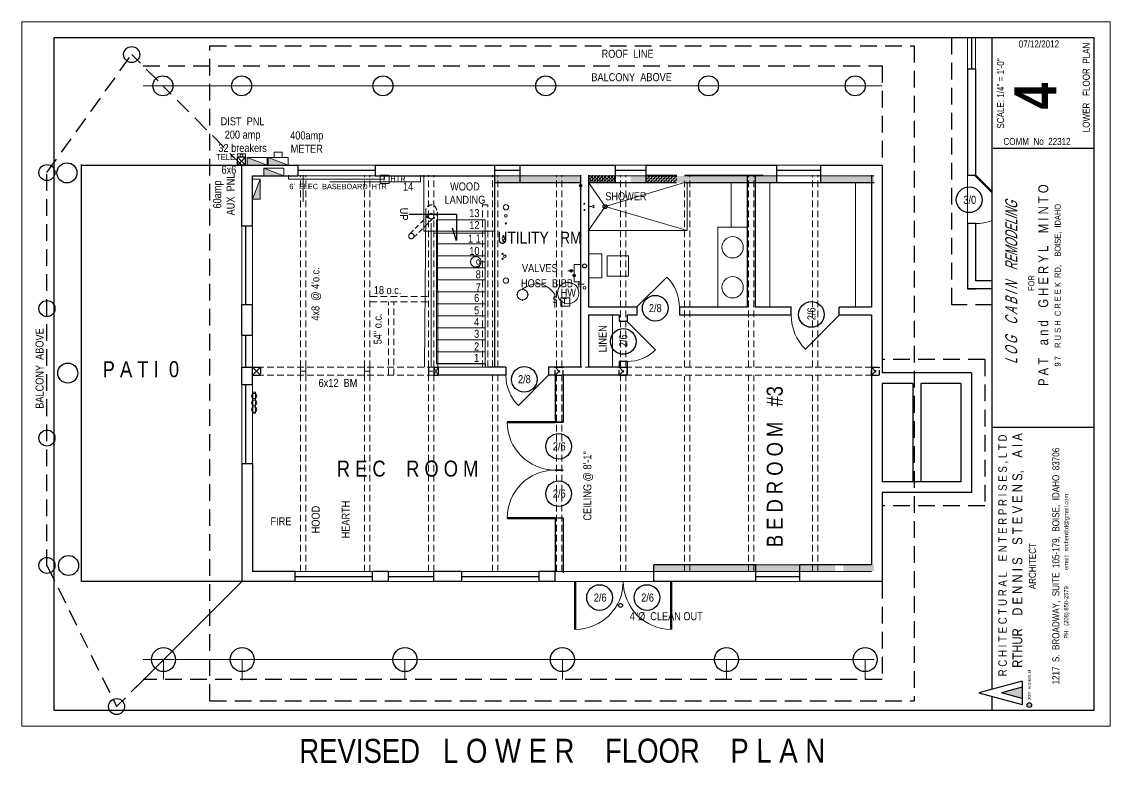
# Model space of a CAD drawing. Header units: inches. Extents: x -243 to 1653, y 329 to 885.
# Drawn here: x -243 to 573, y 329 to 885 of the extents above; entities that cross this region are included whole.
import ezdxf

# ---------------------------------------------------------------- set-up
doc = ezdxf.new("R2010")
doc.units = ezdxf.units.IN
doc.header["$MEASUREMENT"] = 0
for name, pattern in [('DASHDOT2', [0.5, 0.25, -0.125, 0, -0.125]), ('DOT', [0.25, 0, -0.25]), ('HIDDEN', [0.375, 0.25, -0.125])]:
    doc.linetypes.add(name, pattern=pattern)
for name, color, linetype, lineweight in [('CABINETS', 2, 'HIDDEN', 20), ('CONCRETE', 7, 'Continuous', 25), ('DOORS', 7, 'Continuous', 60), ('DRIVEWAY', 7, 'DOT', 30), ('ELEC SYMBOLS', 7, 'Continuous', 20), ('FLOOR BEAMS', 3, 'Continuous', 30), ('FLOOR JOIST', 7, 'Continuous', 20), ('FOUNDATION', 7, 'Continuous', 30), ('HVAC', 1, 'Continuous', 20), ('PLUMBING', 5, 'Continuous', 20), ('ROOF', 7, 'HIDDEN', 30), ('STAIRS', 7, 'Continuous', 20), ('WALL FRAMING', 7, 'Continuous', 30), ('WALLS', 7, 'Continuous', 30), ('WINDOWS', 5, 'Continuous', 30)]:
    doc.layers.add(name, color=color, linetype=linetype, lineweight=lineweight)
for name, color, linetype in [('LLPLUMBING', 102, 'Continuous'), ('TEXT', 7, 'Continuous'), ('TEXT80', 15, 'Continuous'), ('TITLE BLOCK', 7, 'Continuous'), ('TITLE_BLOCK', 250, 'Continuous')]:
    doc.layers.add(name, color=color, linetype=linetype)
doc.styles.add('ARCH ENT', font='technical.ttf', dxfattribs={"height": 2})
doc.styles.add('ARCHENT', font='technical.ttf', dxfattribs={"height": 6})
doc.styles.add('EXIST', font='romans.shx', dxfattribs={"width": 0.75, "oblique": 20, "height": 12})
pattern_1 = [(0, (0, 0), (1.25, 1.25), [1.25, -1.25]), (90, (1.25, 0), (-1.25, 1.25), [1.25, -1.25])]

# ---------------------------------------------------------------- blocks, each defined once
blk = doc.blocks.new('A$C4B672F97')
at = {"layer": 'STAIRS', "color": 7, "linetype": 'HIDDEN', "lineweight": 9, "ltscale": 15}
for p, q in [((-3.14, 2.52), (-17.99, -12.33)), ((-0.31, -0.31), (-15.16, -15.16))]:
    blk.add_line(p, q, dxfattribs=at)
at = {"layer": 'STAIRS', "linetype": 'DASHDOT2', "lineweight": 9, "ltscale": 150}
for centre in [(-1.72, 1.1), (-16.57, -13.75)]:
    blk.add_circle(centre, 2, dxfattribs=at)
at = {"layer": 'STAIRS', "color": 7, "linetype": 'HIDDEN', "lineweight": 9, "ltscale": 15}
for centre, start, end in [((-1.72, 5.62), 0, 180), ((-1.72, 3.1), 180, 0)]:
    blk.add_arc(centre, 4, start, end, dxfattribs=at)

msp = doc.modelspace()

# ---------------------------------------------------------------- hatches: boundary and pattern name
at = {"layer": 'ELEC SYMBOLS', "linetype": 'Continuous', "lineweight": 20, "ltscale": 20}
for points in [[(-74.23, 783.28), (-74.23, 777.4), (-59.23, 777.4)], [(-46.77, 769.4), (-61.77, 775.28), (-61.77, 769.4)], [(-58.4, 783.28), (-58.4, 777.4), (-43.4, 777.4)], [(-70.32, 752.01), (-64.44, 752.01), (-64.44, 767.01)]]:
    msp.add_hatch(color=6, dxfattribs=at).paths.add_polyline_path(points)
at = {"layer": 'TITLE_BLOCK', "linetype": 'Continuous', "ltscale": 0.5}
msp.add_hatch(color=1, dxfattribs=at).paths.add_polyline_path([(506.87, 386.07), (491.29, 381.84), (506.87, 377.61)])
at = {"layer": 'WALLS', "linetype": 'Continuous', "lineweight": 20, "ltscale": 20}
h = msp.add_hatch(dxfattribs=at)
h.set_pattern_fill('ZIGZAG', color=46, scale=10, style=0)
h.set_pattern_definition([(0, (0, -0.5), (1.25, 1.25), [1.25, -1.25]), (90, (1.25, -0.5), (-1.25, 1.25), [1.25, -1.25])])
h.paths.add_polyline_path([(157.68, 769.41), (113.68, 769.42), (113.68, 764.42), (157.68, 764.41)])
h.paths.add_polyline_path([(113.68, 769.42), (111.19, 769.42), (111.19, 764.42), (113.68, 764.42)])
h.paths.add_polyline_path([(161.68, 769.41), (157.68, 769.41), (157.68, 764.41), (161.68, 764.41)])
h.paths.add_polyline_path([(164.19, 769.41), (161.68, 769.41), (161.68, 764.41), (164.19, 764.41)])
h.paths.add_polyline_path([(175.69, 769.4), (164.19, 769.41), (164.19, 764.41), (175.69, 764.4)])
h.paths.add_polyline_path([(257.68, 769.4), (253.69, 769.4), (253.69, 764.4), (257.68, 764.4)])
h.paths.add_polyline_path([(301.68, 769.4), (257.68, 769.4), (257.68, 764.4), (301.68, 764.39)])
h.paths.add_polyline_path([(305.68, 769.4), (301.68, 769.4), (301.68, 764.39), (305.68, 764.39)])
h.paths.add_polyline_path([(322.69, 769.4), (305.68, 769.4), (305.68, 764.39), (322.69, 764.39)])
h = msp.add_hatch(dxfattribs=at)
h.set_pattern_fill('ZIGZAG', color=46, scale=10, style=0)
h.set_pattern_definition([(0, (-42.7396, -0.0141), (1.25, 1.25), [1.25, -1.25]), (90, (-41.4896, -0.0141), (-1.25, 1.25), [1.25, -1.25])])
h.paths.add_polyline_path([(201.94, 764.88), (201.94, 769.89), (181.95, 769.89), (181.95, 764.89)])
h = msp.add_hatch(dxfattribs=at)
h.set_pattern_fill('ZIGZAG', color=46, scale=10, style=0)
h.set_pattern_definition([(0, (-42.7396, -0.5141), (1.25, 1.25), [1.25, -1.25]), (90, (-41.4896, -0.5141), (-1.25, 1.25), [1.25, -1.25])])
h.paths.add_polyline_path([(201.94, 764.38), (201.94, 769.39), (181.95, 769.39), (181.95, 764.39)])
h = msp.add_hatch(dxfattribs=at)
h.set_pattern_fill('ZIGZAG', color=46, scale=10, style=0)
h.set_pattern_definition([(0, (102, -0.5), (1.25, 1.25), [1.25, -1.25]), (90, (103.25, -0.5), (-1.25, 1.25), [1.25, -1.25])])
h.paths.add_polyline_path([(259.68, 769.41), (215.68, 769.42), (215.68, 764.42), (259.68, 764.41)])
h.paths.add_polyline_path([(215.68, 769.42), (213.19, 769.42), (213.19, 764.42), (215.68, 764.42)])
h.paths.add_polyline_path([(263.68, 769.41), (259.68, 769.41), (259.68, 764.41), (263.68, 764.41)])
h.paths.add_polyline_path([(266.19, 769.41), (263.68, 769.41), (263.68, 764.41), (266.19, 764.41)])
h.paths.add_polyline_path([(277.69, 769.4), (266.19, 769.41), (266.19, 764.41), (277.69, 764.4)])
h.paths.add_polyline_path([(359.68, 769.4), (355.69, 769.4), (355.69, 764.4), (359.68, 764.4)])
h.paths.add_polyline_path([(395.69, 764.39), (395.69, 769.4), (359.68, 769.4), (359.68, 764.4)])
h = msp.add_hatch(dxfattribs=at)
h.set_pattern_fill('ZIGZAG', color=46, scale=10, style=0)
h.set_pattern_definition(pattern_1)
h.paths.add_polyline_path([(247.69, 769.9), (224.69, 769.9), (224.69, 764.9), (247.69, 764.9)])
h = msp.add_hatch(dxfattribs=at)
h.set_pattern_fill('ZIGZAG', color=46, scale=10, style=0)
h.set_pattern_definition(pattern_1)
h.paths.add_polyline_path([(253.68, 477.9), (230.68, 477.9), (230.68, 472.9), (253.68, 472.9)])
h.paths.add_polyline_path([(257.68, 477.9), (253.68, 477.9), (253.68, 472.9), (257.68, 472.9)])
h.paths.add_polyline_path([(301.68, 477.9), (257.68, 477.9), (257.68, 472.9), (301.68, 472.9)])
h.paths.add_polyline_path([(305.68, 477.9), (301.68, 477.9), (301.68, 472.9), (305.68, 472.9)])
h.paths.add_polyline_path([(307.18, 477.9), (305.68, 477.9), (305.68, 472.9), (307.18, 472.9)])
h.paths.add_polyline_path([(340.18, 477.9), (307.18, 477.9), (307.18, 472.9), (340.18, 472.9)])
h.paths.add_polyline_path([(349.68, 477.9), (340.18, 477.9), (340.18, 472.9), (349.68, 472.9)])
h.paths.add_polyline_path([(353.68, 477.9), (349.68, 477.9), (349.68, 472.9), (353.68, 472.9)])
h.paths.add_polyline_path([(366.68, 477.9), (353.68, 477.9), (353.68, 472.9), (366.68, 472.9)])
h.paths.add_polyline_path([(395.68, 477.9), (372.68, 477.9), (372.68, 472.9), (395.68, 472.9)])

# ---------------------------------------------------------------- linework, layer by layer
at = {"layer": 'CABINETS', "color": 7, "linetype": 'Continuous', "lineweight": 20, "ltscale": 20}
for p, q in [((288.69, 731.38), (288.7, 764.39)), ((317.68, 670.9), (317.68, 764.39)), ((199.68, 625.94), (199.73, 664.92))]:
    msp.add_line(p, q, dxfattribs=at)
at = {"layer": 'CABINETS', "color": 7, "linetype": 'Continuous', "ltscale": 15}
msp.add_line((381.68, 764.38), (381.68, 670.9), dxfattribs=at)
at = {"layer": 'CONCRETE', "ltscale": 15}
for p, q in [((-198.32, 465.4), (-198.32, 777.9)), ((-198.32, 777.4), (-78.32, 777.4)), ((-78.32, 465.4), (-198.32, 465.4))]:
    msp.add_line(p, q, dxfattribs=at)
at = {"layer": 'DOORS', "ltscale": 15}
msp.add_line((471.68, 769.65), (484.21, 757.13), dxfattribs=at)
at = {"layer": 'DOORS', "linetype": 'Continuous', "ltscale": 15}
for p, q in [((156.68, 584.9), (120.68, 584.9)), ((156.68, 512.9), (120.68, 512.9)), ((171.68, 465.4), (171.68, 429.4)), ((243.68, 465.4), (243.68, 429.4))]:
    msp.add_line(p, q, dxfattribs=at)
at = {"layer": 'DOORS', "lineweight": 9, "ltscale": 15}
msp.add_arc((471.68, 769.65), 35.99, 270, 290.36159, dxfattribs=at)
at = {"layer": 'DOORS', "linetype": 'Continuous', "lineweight": 5, "ltscale": 15}
for centre, radius, start, end in [((217.8, 670.9), 32, 360, 45.0317), ((369.68, 664.9), 36, 180, 225), ((151.66, 619.9), 32, 180, 225.0317)]:
    msp.add_arc(centre, radius, start, end, dxfattribs=at)
at = {"layer": 'DOORS', "color": 7, "linetype": 'Continuous', "lineweight": 5, "ltscale": 15}
for centre, start, end in [((156.68, 584.9), 180, 270), ((156.68, 512.9), 90, 180), ((171.68, 465.4), 270, 0), ((243.68, 465.4), 180, 270)]:
    msp.add_arc(centre, 36, start, end, dxfattribs=at)
at = {"layer": 'DRIVEWAY', "color": 7, "linetype": 'Continuous', "lineweight": 9, "ltscale": 20}
msp.add_arc((210.68, 660.3), 30, 270.00002, 315.00002, dxfattribs=at)
at = {"layer": 'ELEC SYMBOLS', "color": 6, "linetype": 'Continuous', "lineweight": 20, "ltscale": 20}
for p, q in [((-81.36, 783.41), (-81.4, 785.86)), ((-81.4, 785.86), (-75.4, 785.86)), ((-75.42, 783.39), (-75.4, 785.86)), ((-53.9, 783.28), (-53.9, 787.16)), ((-53.9, 787.16), (-47.9, 787.16)), ((-47.9, 783.28), (-47.9, 787.16)), ((-74.23, 777.4), (-74.23, 783.28)), ((-74.23, 783.28), (-59.23, 783.28)), ((-74.23, 783.28), (-59.23, 777.4)), ((-61.77, 769.4), (-61.77, 775.28)), ((-61.77, 775.28), (-46.77, 775.28)), ((-61.77, 775.28), (-46.77, 769.4)), ((-59.23, 777.4), (-59.23, 783.28)), ((-58.4, 777.4), (-58.4, 783.28)), ((-58.4, 783.28), (-43.4, 783.28)), ((-58.4, 783.28), (-43.4, 777.4)), ((-46.77, 769.4), (-46.77, 775.28)), ((-43.4, 777.4), (-43.4, 783.28)), ((-61.77, 769.4), (-46.77, 769.4)), ((-70.32, 767.01), (-64.44, 767.01)), ((-64.44, 767.01), (-70.32, 752.01)), ((-64.44, 767.01), (-64.44, 752.01)), ((-70.32, 752.01), (-64.44, 752.01))]:
    msp.add_line(p, q, dxfattribs=at)
at = {"layer": 'ELEC SYMBOLS', "color": 6, "linetype": 'Continuous', "lineweight": 9, "ltscale": 150}
for p, q in [((93.77, 704.99), (92.58, 704.99)), ((97.18, 708.4), (97.18, 709.59)), ((103.66, 704.99), (100.58, 704.99)), ((97.18, 700.4), (97.18, 701.59))]:
    msp.add_line(p, q, dxfattribs=at)
at = {"layer": 'ELEC SYMBOLS', "color": 6, "linetype": 'Continuous', "lineweight": 20, "ltscale": 150}
for p, q in [((127.59, 680.35), (128.79, 680.35)), ((132.19, 683.75), (132.19, 684.95)), ((135.59, 680.35), (136.79, 680.35)), ((156.44, 680.94), (156.44, 670.73)), ((132.19, 675.75), (132.19, 676.95)), ((-69.98, 591.58), (-69.98, 607.19)), ((-67.98, 607.19), (-69.98, 607.19)), ((-67.98, 591.58), (-67.98, 607.19)), ((-67.98, 591.58), (-69.98, 591.58))]:
    msp.add_line(p, q, dxfattribs=at)
at = {"layer": 'ELEC SYMBOLS', "color": 6, "lineweight": 20, "ltscale": 15}
for centre, radius in [((-78.51, 784.74), 1), ((97.18, 704.99), 4), ((132.19, 680.35), 4)]:
    msp.add_circle(centre, radius, dxfattribs=at)
at = {"layer": 'ELEC SYMBOLS', "color": 6, "linetype": 'Continuous', "lineweight": 20, "ltscale": 150}
for centre in [(-68.98, 604.34), (-68.98, 599.36), (-68.98, 594.29)]:
    msp.add_circle(centre, 2, dxfattribs=at)
at = {"layer": 'ELEC SYMBOLS', "color": 6, "linetype": 'Continuous', "lineweight": 9, "ltscale": 20}
msp.add_spline([(132.29, 684.8), (143.01, 688.59), (151.25, 685.98), (156.43, 680.84)], degree=3, dxfattribs=at)
at = {"layer": 'FLOOR BEAMS', "color": 7, "linetype": 'HIDDEN', "lineweight": 20, "ltscale": 20}
for p, q in [((-34.32, 625.9), (-34.31, 769.9)), ((-30.32, 625.9), (-30.32, 769.9)), ((13.68, 625.9), (13.68, 769.93)), ((17.68, 625.9), (17.69, 769.93)), ((109.68, 625.9), (109.68, 769.93)), ((113.68, 625.9), (113.68, 769.86)), ((157.68, 625.9), (157.68, 769.91)), ((161.68, 625.9), (161.68, 769.91)), ((205.68, 625.9), (205.68, 769.9)), ((209.68, 625.9), (209.68, 769.9)), ((257.68, 625.9), (257.68, 769.9)), ((301.68, 625.9), (301.68, 769.9)), ((305.68, 625.9), (305.68, 769.9)), ((306.68, 670.9), (306.68, 769.9)), ((349.68, 625.9), (349.68, 769.9)), ((353.68, 625.9), (353.68, 769.9)), ((253.68, 625.9), (253.68, 765.75)), ((60.83, 678.9), (17.68, 678.9)), ((60.83, 674.9), (17.68, 674.9)), ((31.68, 619.9), (31.68, 674.9)), ((35.68, 619.9), (35.68, 674.9)), ((65.68, 625.9), (-70.32, 625.9)), ((65.68, 472.9), (65.68, 625.9)), ((156.67, 625.9), (393.68, 625.9)), ((65.68, 619.9), (-70.32, 619.9)), ((-34.32, 472.9), (-34.32, 619.9)), ((-30.32, 472.9), (-30.32, 619.9)), ((13.68, 472.9), (13.68, 619.9)), ((17.68, 472.9), (17.68, 619.9)), ((61.68, 472.9), (61.68, 619.9)), ((109.68, 472.9), (109.68, 619.9)), ((113.68, 472.9), (113.68, 619.9)), ((156.68, 619.9), (399.68, 619.9)), ((157.68, 472.9), (157.68, 619.9)), ((161.68, 472.9), (161.68, 619.9)), ((205.68, 472.9), (205.68, 619.9)), ((209.68, 472.9), (209.68, 619.9)), ((253.68, 472.9), (253.68, 619.32)), ((257.68, 472.9), (257.68, 619.9)), ((301.68, 472.9), (301.68, 619.9)), ((305.68, 472.9), (305.68, 619.9)), ((349.68, 472.9), (349.68, 619.9)), ((353.68, 472.9), (353.68, 619.9)), ((-70.32, 472.9), (-67.78, 472.9))]:
    msp.add_line(p, q, dxfattribs=at)
at = {"layer": 'FLOOR BEAMS', "color": 7, "linetype": 'Continuous', "lineweight": 5, "ltscale": 20}
for p, q in [((-70.32, 619.9), (-64.32, 625.9)), ((-70.32, 625.9), (-64.32, 619.9))]:
    msp.add_line(p, q, dxfattribs=at)
at = {"layer": 'FLOOR BEAMS', "color": 7, "linetype": 'HIDDEN', "lineweight": 30, "ltscale": 20}
msp.add_line((-64.32, 625.9), (-64.32, 619.9), dxfattribs=at)
at = {"layer": 'FLOOR JOIST', "color": 7, "linetype": 'Continuous', "lineweight": 9, "ltscale": 20}
for p, q in [((-34.32, 619.9), (-34.32, 625.9)), ((-34.32, 622.9), (-30.32, 622.9)), ((-30.32, 619.9), (-30.32, 625.9)), ((13.68, 619.9), (13.68, 625.9)), ((13.68, 622.9), (17.68, 622.9)), ((17.68, 619.9), (17.68, 625.9)), ((61.68, 622.9), (65.68, 622.9))]:
    msp.add_line(p, q, dxfattribs=at)
at = {"layer": 'FLOOR JOIST', "ltscale": 15}
msp.add_line((106.05, 625.9), (68.83, 625.9), dxfattribs=at)
at = {"layer": 'FOUNDATION', "color": 7, "linetype": 'Continuous', "lineweight": 9, "ltscale": 20}
for p, q in [((-32.31, 749.89), (-32.33, 769.9)), ((55.68, 764.91), (55.68, 769.92)), ((-12.32, 764.91), (55.68, 764.91))]:
    msp.add_line(p, q, dxfattribs=at)
at = {"layer": 'FOUNDATION', "color": 8, "ltscale": 15}
for p, q in [((468.68, 621.65), (401.68, 621.65)), ((468.68, 621.65), (468.68, 532.15)), ((460.68, 613.65), (430.68, 613.65)), ((460.68, 613.65), (460.68, 540.15)), ((460.68, 540.15), (401.68, 540.15)), ((468.68, 532.15), (401.68, 532.15))]:
    msp.add_line(p, q, dxfattribs=at)
at = {"layer": 'HVAC', "lineweight": 20, "ltscale": 15}
for p, q in [((-43.31, 769.92), (-43.31, 766.92)), ((25.39, 770.02), (25.39, 763.77)), ((32.13, 770.02), (25.39, 770.02)), ((28.69, 769.92), (28.69, 766.92)), ((32.13, 763.77), (32.13, 770.02)), ((-43.3, 766.93), (28.69, 766.92)), ((25.39, 763.77), (32.13, 763.77)), ((160.81, 678.06), (160.81, 671.81)), ((167.55, 678.06), (160.81, 678.06)), ((167.55, 671.81), (167.55, 678.06)), ((160.81, 671.81), (167.55, 671.81))]:
    msp.add_line(p, q, dxfattribs=at)
at = {"layer": 'LLPLUMBING', "color": 3, "linetype": 'Continuous', "lineweight": 9, "ltscale": 20}
for p, q in [((194.07, 746.4), (181.69, 764.4)), ((194.07, 746.4), (253.69, 764.4)), ((181.68, 728.4), (194.07, 746.4)), ((194.07, 746.4), (255.68, 728.4))]:
    msp.add_line(p, q, dxfattribs=at)
at = {"layer": 'LLPLUMBING', "color": 3, "linetype": 'Continuous', "lineweight": 20, "ltscale": 20}
for p, q in [((255.68, 728.4), (255.69, 764.4)), ((278.68, 730.9), (300.68, 730.9)), ((278.68, 670.9), (278.68, 730.9))]:
    msp.add_line(p, q, dxfattribs=at)
at = {"layer": 'LLPLUMBING', "lineweight": 20, "ltscale": 15}
msp.add_line((181.68, 728.4), (255.68, 728.4), dxfattribs=at)
at = {"layer": 'PLUMBING', "color": 3, "linetype": 'Continuous', "lineweight": 20, "ltscale": 20}
for p, q in [((183.74, 746.4), (181.69, 746.4)), ((185.52, 747.43), (183.74, 746.4)), ((185.52, 745.38), (183.74, 746.4)), ((185.52, 747.43), (185.52, 745.38)), ((170.9, 702.93), (170.9, 698.15)), ((170.9, 702.87), (175.68, 702.87)), ((166.1, 698.19), (167.54, 698.19)), ((169.22, 697.58), (167.83, 698.96)), ((169.23, 698.95), (167.84, 697.56)), ((169.53, 698.19), (170.88, 698.19)), ((171.58, 693.97), (170.19, 695.36)), ((171.58, 695.34), (170.2, 693.96)), ((170.9, 698.17), (170.9, 695.63)), ((170.9, 693.66), (170.9, 689.88)), ((170.9, 693.66), (170.9, 693.39)), ((170.9, 689.88), (175.68, 689.88)), ((178.32, 688.2), (173.54, 688.2)), ((174.33, 685.81), (174.33, 690.59))]:
    msp.add_line(p, q, dxfattribs=at)
at = {"layer": 'PLUMBING', "color": 3, "linetype": 'Continuous', "lineweight": 20, "ltscale": 15}
for p, q in [((191.68, 710.9), (181.68, 710.9)), ((191.68, 710.9), (191.68, 692.9)), ((195.68, 694.2), (195.68, 709.6)), ((195.68, 709.6), (211.68, 709.6)), ((211.68, 694.2), (211.68, 709.6)), ((195.68, 694.2), (211.68, 694.2)), ((191.68, 692.9), (181.68, 692.9))]:
    msp.add_line(p, q, dxfattribs=at)
at = {"layer": 'PLUMBING', "color": 128, "linetype": 'HIDDEN', "lineweight": 20, "ltscale": 25}
for centre, radius in [((175.76, 762.09), 1), ((175.76, 759.4), 0.375), ((175.76, 724.93), 0.375)]:
    msp.add_circle(centre, radius, dxfattribs=at)
at = {"layer": 'PLUMBING', "color": 3, "lineweight": 20, "ltscale": 15}
for centre, radius in [((119.73, 745.9), 2), ((119.73, 739.41), 1), ((119.73, 733.75), 0.5), ((117.81, 722.4), 1), ((117.81, 724.24), 0.5), ((117.81, 720.51), 0.5), ((117.24, 710.95), 0.5), ((118.81, 709.12), 1), ((117.24, 707.22), 0.5), ((168.53, 698.26), 1), ((170.9, 694.66), 1), ((119.71, 690.9), 2), ((178.61, 685.5), 1)]:
    msp.add_circle(centre, radius, dxfattribs=at)
at = {"layer": 'PLUMBING', "color": 3, "linetype": 'HIDDEN', "lineweight": 20, "ltscale": 25}
for centre in [(178.6, 748.48), (178.6, 743.81)]:
    msp.add_circle(centre, 0.375, dxfattribs=at)
at = {"layer": 'PLUMBING', "color": 3, "linetype": 'Continuous', "lineweight": 30, "ltscale": 15}
for centre in [(194.07, 746.4), (178.69, 701.9), (205.68, 447.4)]:
    msp.add_circle(centre, 1.5, dxfattribs=at)
at = {"layer": 'PLUMBING', "color": 3, "linetype": 'Continuous', "lineweight": 20, "ltscale": 15}
for centre in [(289.68, 715.9), (289.68, 685.9), (166.4, 681.57)]:
    msp.add_circle(centre, 8, dxfattribs=at)
at = {"layer": 'ROOF', "linetype": 'HIDDEN', "ltscale": 50}
for p, q in [((-102.32, 375.9), (-102.32, 866.9)), ((-102.32, 866.9), (425.68, 866.9)), ((425.68, 866.9), (425.68, 375.9)), ((-102.32, 375.9), (425.68, 375.9))]:
    msp.add_line(p, q, dxfattribs=at)
at = {"layer": 'ROOF', "ltscale": 50}
for p in [(453.68, 872.95), (484.21, 672.65)]:
    msp.add_line(p, (453.68, 672.65), dxfattribs=at)
at = {"layer": 'ROOF', "color": 8, "ltscale": 50}
for p, q in [((478.68, 631.65), (401.68, 631.65)), ((478.68, 522.15), (401.68, 522.15))]:
    msp.add_line(p, q, dxfattribs=at)
at = {"layer": 'ROOF', "color": 8, "linetype": 'HIDDEN', "ltscale": 50}
msp.add_line((478.68, 631.65), (478.68, 522.15), dxfattribs=at)
at = {"layer": 'STAIRS', "linetype": 'Continuous', "lineweight": 20, "ltscale": 15}
for p, q in [((58.26, 769.92), (58.24, 727.92)), ((58.68, 625.9), (59.68, 743.63)), ((67.61, 628.4), (67.61, 736.4)), ((68.68, 625.9), (68.55, 742.31)), ((104.11, 628.4), (104.11, 736.4)), ((111.17, 727.92), (58.24, 727.92)), ((63.68, 625.9), (63.68, 733.9)), ((104.11, 726.4), (65.43, 726.4))]:
    msp.add_line(p, q, dxfattribs=at)
at = {"layer": 'STAIRS', "color": 7, "linetype": 'Continuous', "lineweight": 9, "ltscale": 20}
msp.add_line((102.26, 747.63), (106.26, 747.63), dxfattribs=at)
at = {"layer": 'STAIRS', "lineweight": 20, "ltscale": 15}
for p, q in [((104.11, 736.4), (67.61, 736.4)), ((104.11, 718.4), (67.61, 718.4)), ((104.11, 709.4), (67.61, 709.4)), ((104.11, 700.4), (67.61, 700.4)), ((104.11, 691.4), (67.61, 691.4)), ((104.11, 682.4), (67.61, 682.4)), ((104.11, 673.4), (67.61, 673.4)), ((104.11, 664.4), (67.61, 664.4)), ((104.11, 655.4), (67.61, 655.4)), ((104.11, 646.4), (67.61, 646.4)), ((104.11, 637.4), (67.61, 637.4))]:
    msp.add_line(p, q, dxfattribs=at)
at = {"layer": 'STAIRS', "linetype": 'Continuous', "lineweight": 30, "ltscale": 15}
msp.add_line((104.11, 628.4), (104.11, 625.9), dxfattribs=at)
at = {"layer": 'TEXT', "linetype": 'Continuous', "ltscale": 15}
for p, q in [((46.99, 740.82), (82.57, 740.82)), ((82.57, 740.71), (82.57, 720.96)), ((82.57, 720.74), (79.71, 730.21))]:
    msp.add_line(p, q, dxfattribs=at)
for centre in [(467.02, 751.52), (231.68, 670.19), (348.74, 665.54), (207.7, 645.3), (133.55, 616.89), (159.22, 566.66), (159.22, 531.14), (189.92, 453.29), (225.44, 453.29)]:
    msp.add_circle(centre, 9.63, dxfattribs=at)
at = {"layer": 'TITLE BLOCK', "color": 7, "linetype": 'Continuous', "lineweight": 0, "ltscale": 0.5}
for p, q in [((572.77, 884.95), (-243.22, 884.95)), ((-243.22, 884.95), (-243.22, 356.95)), ((572.77, 884.95), (572.77, 356.95)), ((-243.22, 356.95), (572.77, 356.95))]:
    msp.add_line(p, q, dxfattribs=at)
at = {"layer": 'TITLE BLOCK', "color": 7, "linetype": 'Continuous', "lineweight": 30, "ltscale": 0.5}
for p, q in [((-219.22, 872.95), (-219.22, 368.95)), ((560.77, 872.95), (-219.22, 872.95)), ((484.21, 384.51), (484.21, 872.95)), ((560.77, 368.95), (560.77, 872.95)), ((484.8, 581.02), (560.77, 581.02)), ((506.87, 390.66), (474.38, 381.84)), ((506.87, 386.04), (491.29, 381.81)), ((506.87, 386.04), (491.29, 381.81)), ((506.87, 390.66), (506.87, 373.02)), ((506.87, 390.63), (506.87, 372.99)), ((484.21, 368.95), (484.21, 379.18)), ((506.87, 377.58), (491.29, 381.81)), ((506.87, 377.58), (491.29, 381.81)), ((-219.22, 368.95), (560.77, 368.95))]:
    msp.add_line(p, q, dxfattribs=at)
at = {"layer": 'TITLE BLOCK', "color": 7, "linetype": 'Continuous', "lineweight": 30, "ltscale": 0.0625}
msp.add_line((474.38, 381.84), (506.87, 373.02), dxfattribs=at)
at = {"layer": 'TITLE BLOCK', "color": 7, "linetype": 'Continuous', "lineweight": 30, "ltscale": 0.5, "const_width": 0.791}
msp.add_lwpolyline([(484.8, 790.05), (560.77, 790.05)], dxfattribs=at)
at = {"layer": 'TITLE BLOCK', "color": 7, "linetype": 'Continuous'}
msp.add_circle((512.08, 372.71), 1.75, dxfattribs=at)
at = {"layer": 'WALL FRAMING', "lineweight": 9, "ltscale": 15}
for p, q in [((465.68, 872.95), (465.68, 849.65)), ((471.68, 872.95), (471.68, 849.65)), ((-36.32, 777.4), (21.68, 777.4)), ((201.68, 777.4), (224.68, 777.4)), ((322.68, 777.4), (355.68, 777.4)), ((-36.31, 769.4), (21.69, 769.43)), ((201.69, 769.4), (224.69, 769.4)), ((322.69, 769.4), (355.69, 769.4)), ((465.68, 769.65), (465.68, 733.65)), ((340.18, 477.9), (307.18, 477.9)), ((19.68, 472.9), (-38.32, 472.9)), ((19.68, 465.4), (-38.32, 465.4)), ((65.68, 472.9), (31.68, 472.9)), ((65.68, 465.4), (31.68, 465.4)), ((144.68, 472.9), (86.68, 472.9)), ((144.68, 465.4), (86.68, 465.4)), ((230.68, 472.9), (156.68, 472.9)), ((230.68, 465.4), (156.68, 465.4)), ((307.18, 472.9), (230.68, 472.9)), ((340.18, 472.9), (307.18, 472.9)), ((340.18, 465.4), (307.18, 465.4)), ((393.68, 472.9), (340.18, 472.9))]:
    msp.add_line(p, q, dxfattribs=at)
at = {"layer": 'WALL FRAMING', "linetype": 'HIDDEN', "ltscale": 50}
for p, q in [((-224.37, 771.91), (-160.83, 860.35)), ((-141.03, 840.55), (-160.83, 860.35)), ((-152.32, 851.9), (401.68, 851.9)), ((401.68, 851.9), (401.68, 777.4)), ((-224.32, 476.9), (-224.37, 771.91)), ((-224.32, 477.4), (-172.12, 371.6)), ((401.68, 465.02), (401.68, 391.4)), ((401.68, 391.77), (-152.32, 391.77)), ((-152.32, 391.4), (-172.12, 371.6))]:
    msp.add_line(p, q, dxfattribs=at)
at = {"layer": 'WALL FRAMING', "ltscale": 15}
for p, q in [((465.68, 849.65), (465.68, 769.65)), ((465.73, 849.65), (471.73, 849.66)), ((471.68, 849.66), (471.68, 769.66)), ((-81.45, 777.4), (-81.45, 783.4)), ((-75.45, 783.4), (-81.45, 783.4)), ((-81.45, 777.4), (-81.45, 783.4)), ((-75.45, 777.4), (-75.45, 783.4)), ((-75.45, 777.4), (-81.45, 777.4)), ((-78.32, 731.9), (-78.32, 777.4)), ((-78.32, 777.4), (-36.32, 777.4)), ((-36.32, 777.4), (-36.31, 769.9)), ((21.68, 777.43), (21.69, 769.93)), ((21.68, 777.43), (201.68, 777.4)), ((111.18, 777.49), (111.19, 769.99)), ((130.18, 777.5), (130.19, 765)), ((201.68, 777.4), (201.68, 764.9)), ((224.68, 777.4), (224.69, 764.9)), ((224.68, 777.4), (322.68, 777.4)), ((322.68, 777.4), (322.69, 764.89)), ((355.68, 777.4), (355.69, 764.88)), ((355.68, 777.4), (401.68, 777.4)), ((401.68, 777.4), (401.68, 621.65)), ((-70.32, 769.4), (-36.31, 769.4)), ((-70.32, 731.9), (-70.32, 769.4)), ((21.69, 769.43), (111.19, 769.4)), ((111.19, 769.92), (111.19, 731.42)), ((175.68, 769.9), (175.69, 625.9)), ((181.68, 769.9), (181.68, 670.9)), ((224.69, 769.9), (247.69, 769.9)), ((253.69, 769.9), (312.69, 769.9)), ((300.69, 769.9), (300.68, 670.9)), ((306.68, 769.9), (306.68, 670.9)), ((393.68, 769.9), (393.68, 670.9)), ((471.64, 769.66), (465.64, 769.65)), ((111.19, 764.42), (175.69, 764.4)), ((181.69, 764.4), (247.69, 764.4)), ((253.69, 764.4), (395.69, 764.38)), ((-78.32, 731.9), (-70.32, 731.9)), ((111.19, 731.42), (111.18, 625.9)), ((471.68, 733.66), (465.68, 733.65)), ((465.68, 733.65), (465.68, 684.65)), ((471.68, 733.66), (471.68, 690.65)), ((217.75, 670.88), (240.38, 693.51)), ((484.21, 690.65), (471.68, 690.65)), ((484.21, 684.65), (465.68, 684.65)), ((465.68, 684.65), (471.68, 684.65)), ((-78.32, 649.9), (-78.32, 672.9)), ((-78.32, 672.9), (-70.32, 672.9)), ((-70.32, 649.9), (-70.32, 672.9)), ((217.8, 670.9), (181.68, 670.9)), ((217.8, 670.9), (217.8, 664.9)), ((249.8, 670.9), (249.8, 664.9)), ((300.68, 670.9), (249.8, 670.9)), ((333.68, 670.9), (306.68, 670.9)), ((333.68, 664.9), (333.68, 670.9)), ((369.68, 664.9), (369.68, 670.9)), ((393.68, 670.89), (369.68, 670.89)), ((181.73, 664.92), (181.73, 625.9)), ((204.68, 664.92), (181.73, 664.92)), ((204.68, 664.92), (204.68, 660.3)), ((210.68, 664.92), (210.68, 660.3)), ((217.84, 664.92), (210.68, 664.92)), ((333.68, 664.9), (249.8, 664.9)), ((344.23, 639.44), (369.68, 664.9)), ((393.68, 664.89), (369.68, 664.89)), ((393.68, 664.9), (393.68, 477.9)), ((210.68, 660.3), (204.68, 660.3)), ((231.9, 639.08), (210.68, 660.3)), ((-78.32, 649.9), (-70.32, 649.9)), ((104.11, 628.4), (67.61, 628.4)), ((210.67, 630.3), (204.67, 630.3)), ((204.68, 630.3), (204.68, 625.9)), ((210.68, 630.3), (210.68, 620)), ((-78.32, 612.9), (-78.32, 625.9)), ((-78.32, 625.9), (-70.32, 625.9)), ((-70.32, 612.9), (-70.32, 625.9)), ((61.68, 625.9), (61.68, 619.9)), ((65.68, 625.9), (65.68, 619.9)), ((68.83, 625.9), (68.83, 619.9)), ((111.18, 625.9), (106.05, 625.9)), ((119.68, 625.9), (111.18, 625.9)), ((119.68, 625.9), (119.68, 619.9)), ((175.69, 625.92), (151.68, 625.9)), ((151.68, 625.9), (151.68, 619.9)), ((204.68, 625.95), (181.73, 625.93)), ((-78.32, 612.9), (-70.32, 612.9)), ((119.66, 619.9), (68.83, 619.9)), ((151.7, 619.92), (129.07, 597.29)), ((156.68, 619.9), (151.7, 619.9)), ((210.68, 619.9), (162.68, 619.9)), ((401.68, 613.65), (401.68, 540.15)), ((424.68, 613.65), (401.68, 613.65)), ((424.68, 613.65), (424.68, 540.15)), ((430.68, 613.65), (430.68, 540.15)), ((-78.32, 553.9), (-70.32, 553.9)), ((-70.32, 553.9), (-70.32, 472.9)), ((401.68, 532.15), (401.68, 465.4)), ((307.18, 477.9), (230.68, 477.9)), ((230.68, 465.4), (230.68, 477.9)), ((307.18, 465.4), (307.18, 477.9)), ((340.18, 465.4), (340.18, 477.9)), ((393.68, 477.9), (340.18, 477.9)), ((-38.32, 465.4), (-78.17, 465.4)), ((-38.32, 472.9), (-70.32, 472.9)), ((-38.32, 465.4), (-38.32, 472.9)), ((19.68, 465.4), (19.68, 472.9)), ((31.68, 472.9), (19.68, 472.9)), ((31.68, 465.4), (19.68, 465.4)), ((31.68, 465.4), (31.68, 472.9)), ((65.68, 465.4), (65.68, 472.9)), ((86.68, 472.9), (65.68, 472.9)), ((86.68, 465.4), (65.68, 465.4)), ((86.68, 465.4), (86.68, 472.9)), ((156.68, 472.9), (144.68, 472.9)), ((144.68, 465.4), (144.68, 472.9)), ((156.68, 465.4), (144.68, 465.4)), ((156.68, 465.4), (156.68, 472.9)), ((307.18, 465.4), (230.68, 465.4)), ((401.68, 465.4), (340.18, 465.4))]:
    msp.add_line(p, q, dxfattribs=at)
at = {"layer": 'WALL FRAMING', "color": 1, "linetype": 'Continuous', "lineweight": 9, "ltscale": 15}
for p, q in [((401.68, 836.9), (-152.32, 836.9)), ((395.68, 406.77), (-152.32, 406.77))]:
    msp.add_line(p, q, dxfattribs=at)
at = {"layer": 'WALL FRAMING', "linetype": 'HIDDEN', "lineweight": 9, "ltscale": 50}
msp.add_line((-78.32, 777.4), (-137.42, 836.9), dxfattribs=at)
at = {"layer": 'WALL FRAMING', "lineweight": 20, "ltscale": 15}
for p, q in [((111.19, 769.42), (175.69, 769.4)), ((181.69, 769.4), (201.69, 769.4)), ((224.69, 769.4), (247.69, 769.4)), ((253.69, 769.4), (322.69, 769.4)), ((355.69, 769.4), (395.69, 769.4))]:
    msp.add_line(p, q, dxfattribs=at)
at = {"layer": 'WALL FRAMING', "color": 1, "linetype": 'HIDDEN', "lineweight": 30, "ltscale": 15}
for p, q in [((156.67, 619.9), (156.67, 625.9)), ((162.67, 619.9), (162.67, 625.9)), ((204.67, 619.9), (204.67, 625.9)), ((210.67, 619.9), (210.67, 625.9)), ((393.68, 619.9), (393.68, 625.9)), ((399.68, 619.9), (399.68, 625.9))]:
    msp.add_line(p, q, dxfattribs=at)
at = {"layer": 'WALL FRAMING', "color": 1, "linetype": 'HIDDEN', "lineweight": 9, "ltscale": 20}
for p, q in [((156.67, 625.9), (162.67, 619.9)), ((156.67, 619.9), (162.67, 625.9)), ((204.67, 625.9), (210.67, 619.9)), ((204.67, 619.9), (210.67, 625.9)), ((393.68, 625.9), (399.68, 619.9)), ((393.68, 619.9), (399.68, 625.9))]:
    msp.add_line(p, q, dxfattribs=at)
at = {"layer": 'WALL FRAMING', "color": 1, "linetype": 'HIDDEN', "lineweight": 30, "ltscale": 20}
for p, q in [((156.67, 625.9), (162.67, 625.9)), ((204.67, 625.9), (210.67, 625.9)), ((393.68, 625.9), (399.68, 625.9)), ((156.67, 619.9), (162.67, 619.9)), ((204.67, 619.9), (210.67, 619.9)), ((393.68, 619.9), (399.68, 619.9))]:
    msp.add_line(p, q, dxfattribs=at)
at = {"layer": 'WALL FRAMING', "linetype": 'Continuous', "ltscale": 15}
msp.add_line((-78.32, 553.9), (-78.17, 465.4), dxfattribs=at)
at = {"layer": 'WALL FRAMING', "color": 1, "linetype": 'Continuous', "lineweight": 9, "ltscale": 50}
msp.add_line((-78.32, 465.4), (-158.32, 385.4), dxfattribs=at)
at = {"layer": 'WALL FRAMING', "color": 1, "lineweight": 9, "ltscale": 15}
for p, q in [((-136.94, 406.77), (-136.94, 391.77)), ((-77.94, 406.77), (-77.94, 391.4)), ((44.06, 406.77), (44.06, 391.77)), ((162.06, 406.77), (162.06, 391.77)), ((285.06, 406.77), (285.06, 391.77)), ((389.06, 406.77), (389.06, 391.77))]:
    msp.add_line(p, q, dxfattribs=at)
at = {"layer": 'WALL FRAMING', "ltscale": 15}
for centre, radius in [((-160.83, 860.35), 6), ((-137.42, 836.9), 7.5), ((-78.42, 836.9), 7.5), ((27.58, 836.9), 7.5), ((149.58, 836.9), 7.5), ((271.58, 836.9), 7.5), ((381.58, 836.9), 7.5), ((-224.37, 771.91), 6), ((-209.35, 771.67), 7.5), ((-224.32, 669.9), 6), ((-208.73, 621.6), 7.5), ((-224.32, 572.9), 6), ((-224.32, 477.4), 6), ((-208.15, 477.32), 7.5), ((-136.94, 406.77), 9), ((-77.94, 406.77), 9), ((44.06, 406.77), 9), ((162.06, 406.77), 9), ((285.06, 406.77), 9), ((389.06, 406.77), 9), ((-172.12, 371.6), 6)]:
    msp.add_circle(centre, radius, dxfattribs=at)
at = {"layer": 'WALLS', "linetype": 'Continuous', "lineweight": 9, "ltscale": 15}
for p, q in [((-81.45, 783.4), (-75.45, 777.4)), ((-81.45, 777.4), (-75.45, 783.4)), ((111.19, 769.9), (111.19, 769.9)), ((-78.32, 649.9), (-78.32, 625.9)), ((-70.32, 649.9), (-70.32, 625.9))]:
    msp.add_line(p, q, dxfattribs=at)
at = {"layer": 'WALLS', "linetype": 'HIDDEN', "lineweight": 9, "ltscale": 20}
for p, q in [((61.68, 625.9), (61.68, 769.93)), ((65.68, 625.9), (65.68, 769.93)), ((102.25, 625.9), (102.26, 747.63)), ((106.25, 625.9), (106.26, 747.63))]:
    msp.add_line(p, q, dxfattribs=at)
at = {"layer": 'WALLS', "color": 7, "linetype": 'Continuous', "ltscale": 15}
msp.add_line((111.19, 734.91), (111.19, 734.91), dxfattribs=at)
at = {"layer": 'WALLS', "lineweight": 9, "ltscale": 15}
for p, q in [((-78.32, 731.9), (-78.32, 672.9)), ((-70.32, 731.9), (-70.32, 672.9)), ((65.68, 625.9), (68.83, 619.9)), ((68.83, 625.9), (65.68, 619.9)), ((-78.32, 612.9), (-78.32, 553.9)), ((-70.32, 612.9), (-70.32, 553.9))]:
    msp.add_line(p, q, dxfattribs=at)
at = {"layer": 'WALLS', "ltscale": 15}
for p, q in [((-70.32, 625.9), (-64.32, 625.9)), ((65.68, 625.9), (68.83, 625.9)), ((-70.32, 619.9), (-64.32, 619.9)), ((65.68, 619.9), (68.83, 619.9))]:
    msp.add_line(p, q, dxfattribs=at)
at = {"layer": 'WALLS', "linetype": 'Continuous', "ltscale": 15}
for p, q in [((156.68, 619.9), (156.68, 584.9)), ((162.68, 619.9), (162.68, 584.9)), ((156.68, 584.9), (162.68, 584.9)), ((162.68, 584.9), (156.68, 584.9)), ((156.68, 548.9), (162.68, 548.9)), ((162.68, 548.9), (156.68, 548.9)), ((156.68, 512.9), (156.68, 472.9)), ((162.68, 512.9), (156.68, 512.9)), ((162.68, 512.9), (162.68, 471.9))]:
    msp.add_line(p, q, dxfattribs=at)
at = {"layer": 'WINDOWS', "ltscale": 15}
for p, q in [((468.71, 872.95), (468.73, 849.65)), ((-36.31, 773.65), (21.69, 773.65)), ((111.33, 773.7), (130.19, 773.75)), ((201.68, 773.65), (224.68, 773.65)), ((322.68, 773.65), (355.68, 773.65)), ((-75.32, 672.9), (-75.32, 731.9)), ((-75.32, 625.9), (-75.32, 649.9)), ((-75.32, 553.9), (-75.32, 612.9)), ((-38.32, 469.15), (19.68, 469.15)), ((31.68, 469.15), (65.68, 469.15)), ((86.68, 469.15), (144.68, 469.15)), ((307.18, 469.15), (340.18, 469.15))]:
    msp.add_line(p, q, dxfattribs=at)

# ---------------------------------------------------------------- block references
at = {"layer": 'PLUMBING', "color": 7, "linetype": 'Continuous', "lineweight": 20, "ltscale": 20}
msp.add_blockref('A$C4B672F97', (65.41, 738.01), dxfattribs=at)

# ---------------------------------------------------------------- texts
at = {"layer": 'TEXT80', "attachment_point": 5, "style": 'ARCHENT'}
for s, insert, char_height, width, rotation in [('{\\C7;ROOF  LINE}', (210.93, 860.94), 6, 360.0625, 0.03277), ('{\\C7;BALCONY  ABOVE}', (213.97, 843.37), 6, 360.0625, 0.03277), ('{\\C6;TELE}', (-90.4, 783.57), 4.5, 270.0469, 0.03277), ('{\\C7;6x6}', (-87.95, 774.01), 6, 360.0625, 0.03277), ('{\\C7;T}', (28.24, 767.44), 4.5, 270.0469, 0.03277), ('{\\C7;HTR}', (38.82, 767.19), 4.5, 270.0469, 0.03277), ('{\\C7;14}', (46.37, 761.42), 6, 360.0625, 0.03277), ('{\\C7;WOOD\\PLANDING}', (89.01, 756.45), 6, 360.0625, 0.03277), ('{\\C7;SHOWER}', (209.67, 754.08), 6, 360.0625, 0.03277), ('{\\C7;3/0}', (467.47, 751.45), 6, 360.0625, 0.03277), ('{\\C7;UP}', (43.29, 740.74), 6, 360.0625, 270.03277), ('{\\C7;13}', (96.09, 741.49), 6, 360.0625, 0.03277), ('{\\C7;12}', (96.09, 732.49), 6, 360.0625, 0.03277), ('{\\C7;UTILITY   RM}', (144.93, 722.96), 9, 360.0625, 0.03277), ('{\\C7;1 1}', (96.09, 722.47), 6, 360.0625, 0.03277), ('{\\C7;10}', (96.09, 713.12), 6, 360.0625, 0.03277), ('{\\C7;9}', (99.01, 703.72), 6, 360.0625, 0.03277), ('{\\C7;8}', (99.01, 695.56), 6, 360.0625, 0.03277), ('{\\C7;18 o.c.}', (31.04, 683.73), 6, 360.0625, 0.03277), ('{\\C7;7}', (99.01, 685.85), 6, 360.0625, 0.03277), ('{\\C7;6}', (97.79, 677.86), 6, 360.0625, 0.03277), ('{\\C7;T}', (163.66, 675.48), 4.5, 270.0469, 0.03277), ('{\\C7;5}', (97.79, 668.52), 6, 360.0625, 0.03277), ('{\\C7;2/8}', (231.72, 670.26), 6, 360.0625, 359.96723), ('{\\C7;2/6}', (348.8, 665.99), 6, 360.0625, 90.03277), ('{\\C7;54" o.c.}', (23.62, 654.7), 6, 360.0625, 90.03277), ('{\\C7;4}', (97.79, 659.86), 6, 360.0625, 0.03277), ('{\\C7;3}', (97.79, 650.97), 6, 360.0625, 0.03277), ('{\\C7;LINEN}', (192.2, 647.29), 6, 360.0625, 90.03277), ('{\\C7;2/6}', (207.77, 645.75), 6, 360.0625, 90.03277), ('{\\C7;2}', (97.79, 641.46), 6, 360.0625, 0.03277), ('{\\C7;P A T I  0}', (-153.91, 624.42), 12, 360.0625, 0.03277), ('{\\C7;1}', (97.79, 632.97), 6, 360.0625, 0.03277), ('{\\C7;2/8}', (133.59, 616.95), 6, 360.0625, 359.96723), ('{\\C7;B E D R O O M   #3}', (321.34, 551.49), 12, 360.0625, 90.03277), ('{\\C7;2/6}', (159.67, 566.6), 6, 360.0625, 0.03277), ('{\\C7;2/6}', (159.7, 566.6), 6, 360.0625, 359.96723), ('{\\C7;R E C    R O O M}', (46.02, 549.89), 12, 360.0625, 0.03277), ('{\\C7;2/6}', (159.7, 531.2), 6, 360.0625, 0.03277), ('{\\C7;HEARTH}', (-0.35, 511.79), 6, 360.0625, 89.96723), ('{\\C7;HOOD}', (-22.85, 511.79), 6, 360.0625, 89.96723), ('{\\C7;FIRE}', (-48.95, 510.43), 6, 360.0625, 359.96723), ('{\\C7;2/6}', (190.4, 453.23), 6, 360.0625, 359.96723), ('{\\C7;2/6}', (225.92, 453.23), 6, 360.0625, 359.96723), ('{\\C7;  REVISED   L O W E R    FLOOR    P L A N}', (156.22, 338.3), 18, 443.8629, 0.03277)]:
    msp.add_mtext(s, dxfattribs=dict(at, insert=insert, char_height=char_height, width=width, rotation=rotation))
at = {"layer": 'TEXT80', "color": 3, "char_height": 6, "width": 360.0625, "attachment_point": 5, "style": 'ARCHENT'}
for s, insert, rotation in [('{\\C7;DIST  PNL\\P200 amp\\P32 breakers}', (-77.69, 800.3), 0.03277), ('{\\C7;400amp\\PMETER}', (-29.57, 794.74), 0.03277), ('{\\C7;60amp\\PAUX  PNL}', (-91.63, 755.46), 90.03277), ('{\\C7;VALVES}', (145.14, 700.2), 0.03277), ("{\\C7;4x8  @ 4'o.c.}", (-22.46, 680.89), 90.03277), ('{\\C7;HOSE  BIBB}', (150.52, 688.89), 0.03277), ('{\\C7;HW}', (166.53, 681.92), 0.03277), ('{\\C7;BALCONY  ABOVE}', (-229.82, 625), 90.03277), ('{\\C7;6x12  BM}', (-6.18, 614.15), 0.03277), ('{\\C7;CEILING @ 8\'-1"}', (181.39, 536.97), 90.03277), ('{\\C7;4"%%C  CLEAN OUT}', (239.92, 439.21), 0.03277)]:
    msp.add_mtext(s, dxfattribs=dict(at, insert=insert, rotation=rotation))
at = {"layer": 'TEXT80', "color": 1, "insert": (-6.1, 761.42), "char_height": 4, "width": 360.0625, "attachment_point": 5, "rotation": 359.96723, "style": 'ARCHENT'}
msp.add_mtext("{\\C7;6'  ELEC  BASEBOARD  HTR}", dxfattribs=at)
at = {"layer": 'TEXT80', "color": 6, "insert": (155.69, 676.5), "char_height": 5, "width": 360.0625, "attachment_point": 5, "rotation": 0.03277, "style": 'ARCHENT'}
msp.add_mtext('{\\C7; }S', dxfattribs=at)
at = {"layer": 'TITLE BLOCK', "color": 7, "linetype": 'Continuous', "lineweight": 30, "ltscale": 0.5, "char_height": 5.2755, "attachment_point": 5, "style": 'ARCH ENT'}
for s, insert in [('\\A1;07/12/2012', (519.3, 868.27)), ('COMM  No  22312', (517.89, 795.21))]:
    msp.add_mtext(s, dxfattribs=dict(at, insert=insert))
at = {"layer": 'TITLE BLOCK', "color": 7, "linetype": 'Continuous', "lineweight": 30, "ltscale": 0.5, "rotation": 90, "style": 'ARCH ENT'}
for s, insert, char_height, attachment_point in [('LOWER   FLOOR  PLAN', (554.83, 835.69), 5.2755, 5), ('SCALE: 1/4" = 1\'-0"  ', (490.61, 831.16), 5.2755, 5), ('{\\fTechnical|b1|i0|c0|p34;4}', (500.83, 829.23), 31.6532, 2), ('\\P{\\H0.3769x;  FOR\\P\\H1.644x;P A T    a n d    G H E R Y L    M I N T O\\P\\H0.6083x;9 7    R U S H  C R E E K  RD,    BOISE,  IDAHO}', (514.04, 687.46), 11.9011, 5), ('        R C H I T E C T U R A L    E N T E R P R I S E S , L T D\\P{\\H1.167x;          RTHUR    D E N N I S    S T E V E N S,    A I A\\P\\H0.7145x;ARCHITECT\\P\\P1217  S.  BROADWAY,  SUITE  105-179,  BOISE,  IDAHO  83706\\P\\H0.5999x;PH:  (208) 850-2579          email:  archentltd@gmail.com}', (488.89, 476.82), 6.3306, 2)]:
    msp.add_mtext(s, dxfattribs=dict(at, insert=insert, char_height=char_height, attachment_point=attachment_point))
at = {"layer": 'TITLE BLOCK', "color": 7, "linetype": 'Continuous', "lineweight": 9, "ltscale": 50, "insert": (494.07, 689.42), "char_height": 9, "width": 201.5, "attachment_point": 2, "rotation": 90, "style": 'EXIST'}
msp.add_mtext('{\\fTechnical|b0|i0|c0|p34;L O G    C A B I N    REMODELING}', dxfattribs=at)
at = {"layer": 'TITLE BLOCK', "color": 7, "linetype": 'HIDDEN', "insert": (511.08, 372.1), "char_height": 2.0983, "width": 29.5, "attachment_point": 1, "rotation": 90, "style": 'ARCHENT'}
msp.add_mtext('C   2007  ArchEntLtd', dxfattribs=at)

doc.saveas('drawing.dxf')
